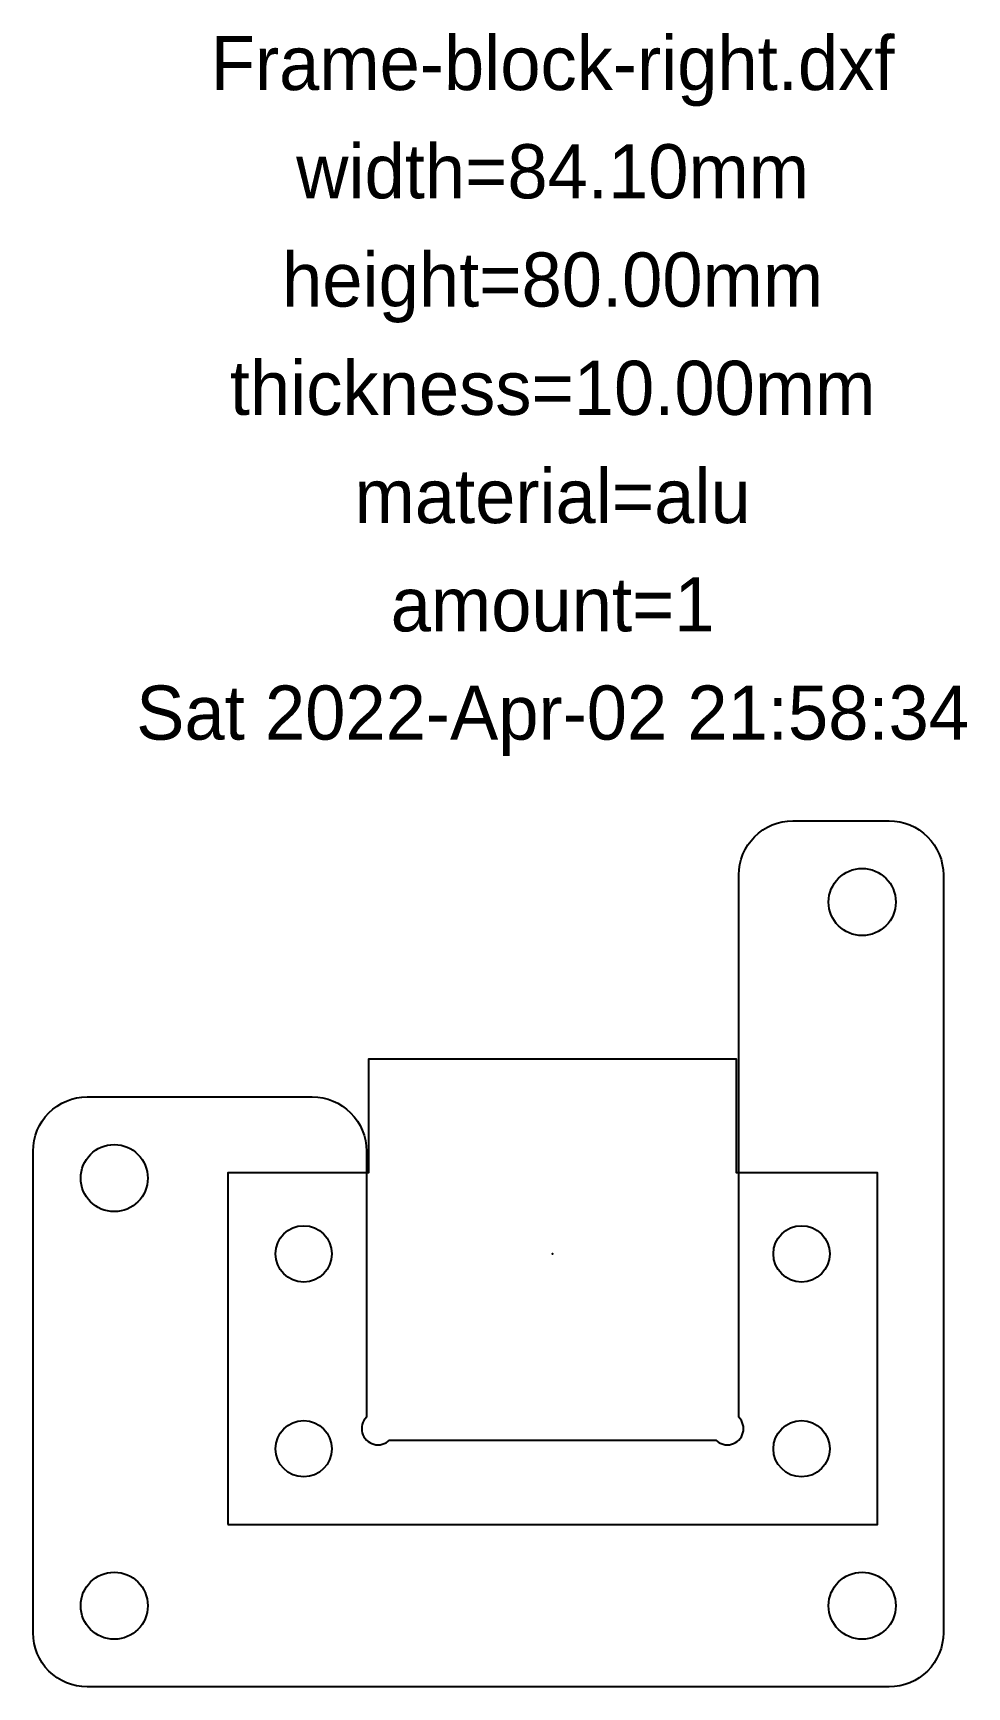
# Model space of a CAD drawing. Header units: millimetres. Extents: x -48 to 38, y -40 to 113.
import ezdxf
from ezdxf.enums import TextEntityAlignment as Align

# ---------------------------------------------------------------- set-up
doc = ezdxf.new("R2010")
doc.units = ezdxf.units.MM
doc.layers.add('annotation', color=2, linetype='Continuous')
doc.layers.add('outline', color=2, linetype='Continuous')
doc.styles.add('LiberationSerif', font='LiberationSerif-Regular.ttf')

msp = doc.modelspace()

# ---------------------------------------------------------------- linework, layer by layer
msp.add_lwpolyline([(31.1, -40), (-43, -40, -0.414214), (-48, -35), (-48, 9.5, -0.414214), (-43, 14.5), (-22.2, 14.5, -0.414214), (-17.2, 9.5), (-17.2, -15.08, 1), (-15.08, -17.2), (15.08, -17.2, 1), (17.2, -15.08), (17.2, 35, -0.414214), (22.2, 40), (31.1, 40, -0.414214), (36.1, 35), (36.1, -35, -0.414214)], format="xyb", close=True)
for centre, radius in [((28.6, 32.5), 3.1), ((-40.5, 7), 3.1), ((-23, 0), 2.6), ((23, 0), 2.6), ((-23, -18), 2.6), ((23, -18), 2.6), ((-40.5, -32.5), 3.1), ((28.6, -32.5), 3.1)]:
    msp.add_circle(centre, radius)
at = {"layer": 'outline'}
msp.add_lwpolyline([(-30, -25), (30, -25), (30, 7.5), (17, 7.5), (17, 18), (-17, 18), (-17, 7.5), (-30, 7.5)], close=True, dxfattribs=at)
msp.add_point((0, 0), dxfattribs=at)

# ---------------------------------------------------------------- texts
at = {"layer": 'annotation', "style": 'LiberationSerif'}
for s, p in [('Frame-block-right.dxf', (0, 110)), ('width=84.10mm', (0, 100)), ('height=80.00mm', (0, 90)), ('thickness=10.00mm', (0, 80)), ('material=alu', (0, 70)), ('amount=1', (0, 60)), ('Sat 2022-Apr-02 21:58:34', (0, 50))]:
    msp.add_text(s, height=5, dxfattribs=at).set_placement(p, align=Align.MIDDLE_CENTER)

doc.saveas('drawing.dxf')
